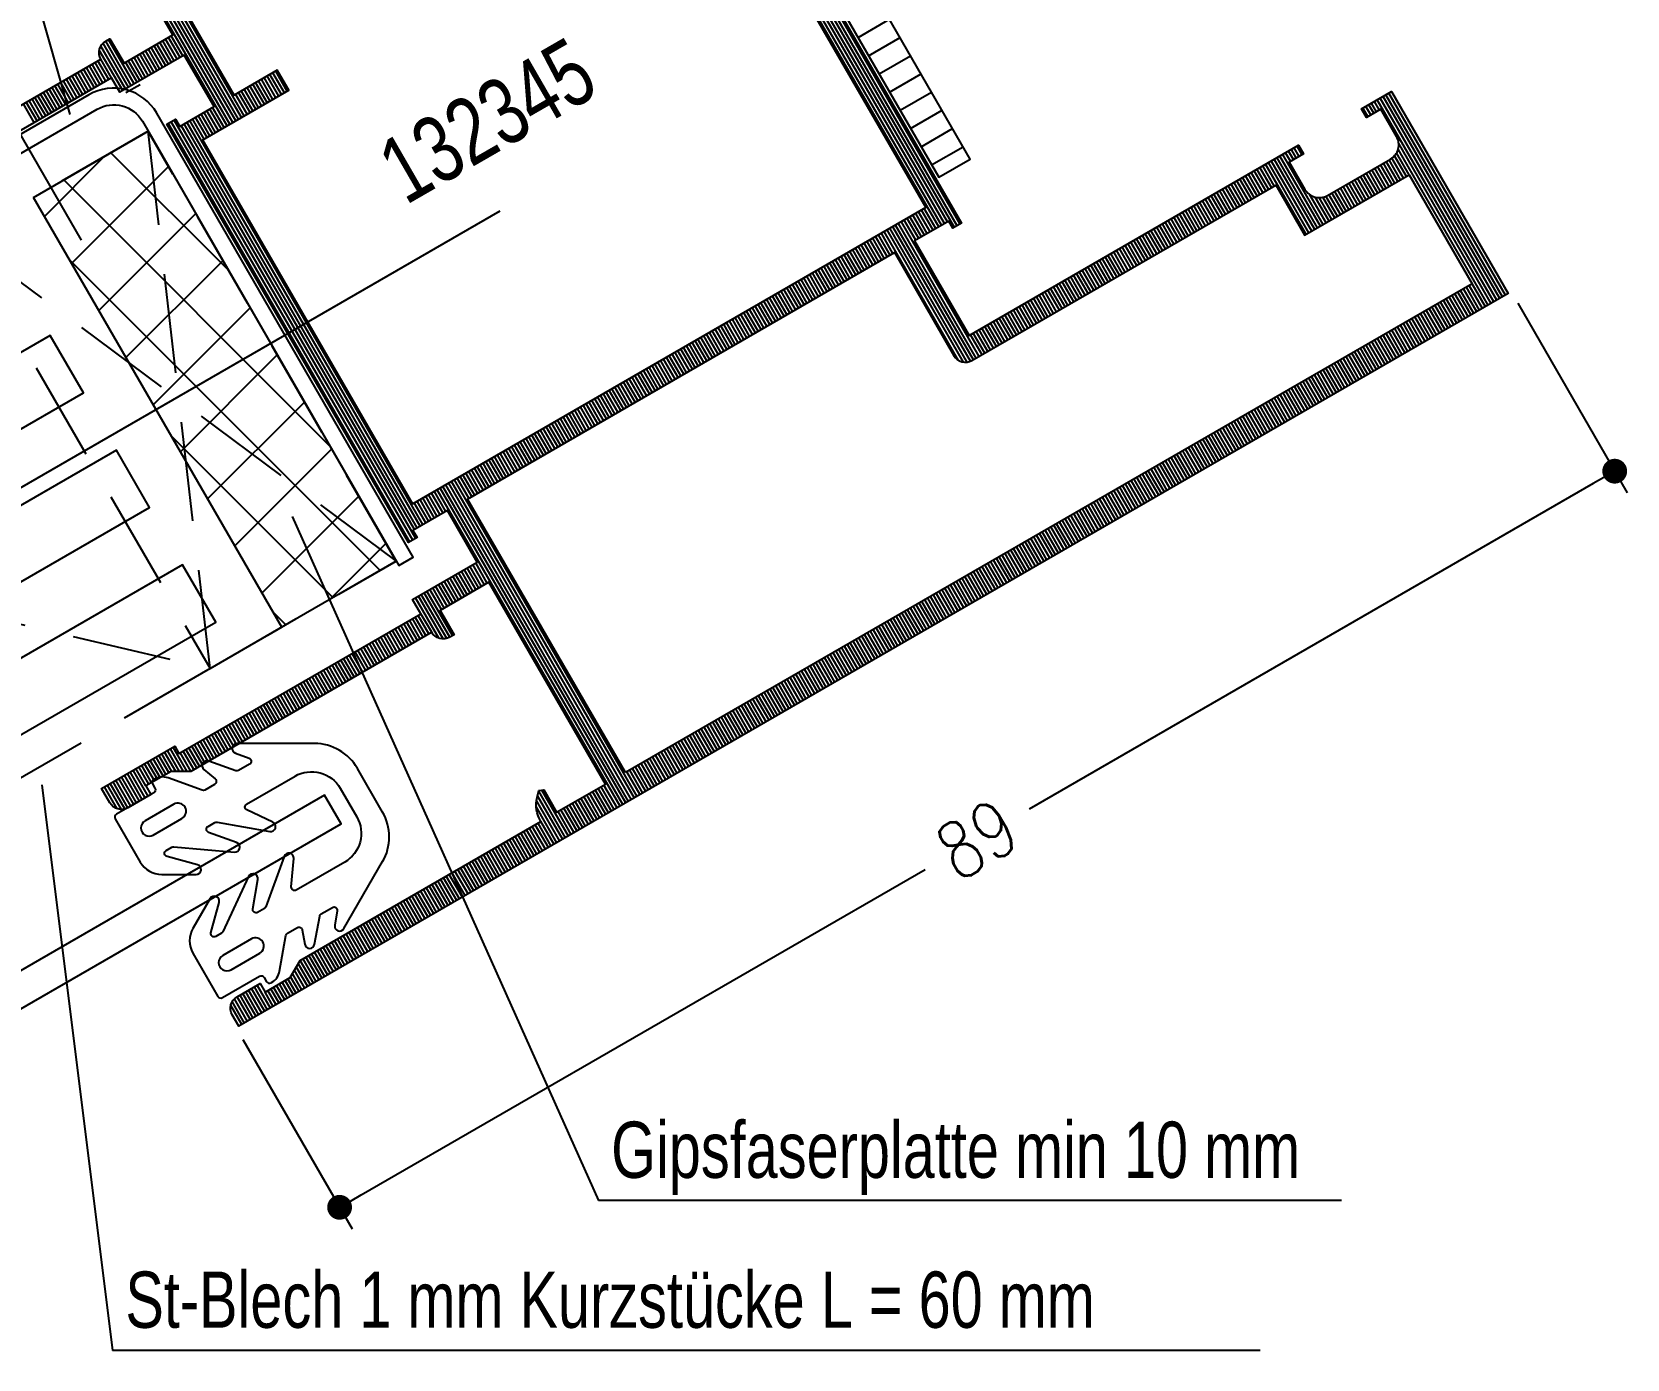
# Model space of a CAD drawing. Extents: x 11 to 197, y 22 to 262.
# Drawn here: x 135.25 to 183.47, y 198.95 to 239.07 of the extents above; entities that cross this region are included whole.
import ezdxf

# ---------------------------------------------------------------- set-up
doc = ezdxf.new("R2010")
doc.units = 0
doc.header["$LTSCALE"] = 6
for name, pattern in [('AUSGEZOGEN', [0]), ('CENTER', [50.8, 31.75, -6.35, 6.35, -6.35]), ('VERDECKT', [0.75, 0.5, -0.25])]:
    doc.linetypes.add(name, pattern=pattern)
doc.layers.get('0').update_dxf_attribs({"color": 4, "linetype": 'CONTINUOUS'})
doc.layers.get('Defpoints').update_dxf_attribs({"linetype": 'CONTINUOUS'})
for name, color, linetype in [('CENT_12', 40, 'CENTER'), ('CONST18', 3, 'AUSGEZOGEN'), ('CONST35', 7, 'CONTINUOUS'), ('DICHT_PAR', 3, 'CONTINUOUS'), ('HIDE_18', 3, 'VERDECKT'), ('KH_PAR', 7, 'CONTINUOUS'), ('KH_SCH', 7, 'CONTINUOUS'), ('TEXT', 7, 'CONTINUOUS')]:
    doc.layers.add(name, color=color, linetype=linetype)
doc.styles.add('SIM80S00', font='simplex.shx', dxfattribs={"width": 0.8})
doc.styles.add('SWISSCL', font='swisscl.ttf')
doc.dimstyles.new('BEM_DOC_2', dxfattribs={"dimscale": 0.5, "dimtxt": 3.4, "dimasz": 1.5, "dimexe": 1.5, "dimexo": 0.6, "dimgap": 1.5, "dimtad": 0, "dimlfac": 2, "dimdsep": 46, "dimtxsty": 'SIM80S00', "dimblk": 'PUNKT', "dimcen": 0, "dimclrd": 3, "dimclre": 3, "dimclrt": 3, "dimadec": 0, "dimazin": 0, "dimtfac": 0.7, "dimtofl": 0, "dimtmove": 2, "dimatfit": 3, "dimldrblk": 'PUNKT', "dimfxl": 1, "dimtolj": 1, "dimarcsym": 0})

# ---------------------------------------------------------------- blocks, each defined once
blk = doc.blocks.new('wi4010060')
for points in [[(9.4, 12.7, -0.414214), (11.4, 10.7), (11.4, 7.32, -0.606815), (11.085, 7.156), (9.672, 8.146, 0.876976), (9.27, 7.707), (11.353, 5.225, -0.176327), (11.4, 5.096), (11.4, 4.626, -0.63707), (11.071, 4.473), (9.693, 5.63, 0.876976), (9.254, 5.228), (11.364, 2.215, -0.153915), (11.4, 2.1), (11.4, 1.707, -0.668179), (11.059, 1.566), (9.712, 2.912, 0.876976), (9.24, 2.55), (10.279, 0.75, 0.267949), (11.578, 0), (14.6, 0, 0.414214), (14.8, 0.2), (14.8, 2.8, -0.414214), (15, 3), (15.3, 3, 0.414214), (15.5, 3.2), (15.5, 3.234, 0.221695), (15.143, 4), (13.471, 5.402, -0.221695), (13.4, 5.555), (13.4, 6.243, -0.520567), (13.668, 6.431), (14.497, 6.129, 0.8391), (14.793, 6.641), (13.471, 7.76, -0.220543), (13.4, 7.913), (13.4, 8.686, -0.63707), (13.729, 8.84), (14.407, 8.27, 0.8391), (14.86, 8.65), (12.522, 12.7, 0.267949), (9.923, 14.2), (6.877, 14.2, 0.267949), (4.278, 12.7), (1.94, 8.65, 0.8391), (2.393, 8.27), (3.071, 8.84, -0.63707), (3.4, 8.686), (3.4, 7.913, -0.220543), (3.329, 7.76), (2.007, 6.641, 0.8391), (2.303, 6.129), (3.132, 6.431, -0.520567), (3.4, 6.243), (3.4, 5.555, -0.221695), (3.329, 5.402), (1.657, 4, 0.221695), (1.3, 3.234), (1.3, 3.2, 0.414214), (1.5, 3), (1.8, 3, -0.414214), (2, 2.8), (2, 0.2, 0.414214), (2.2, 0), (5.222, 0, 0.267949), (6.521, 0.75), (7.56, 2.55, 0.876976), (7.088, 2.912), (5.741, 1.566, -0.668179), (5.4, 1.707), (5.4, 2.1, -0.153915), (5.436, 2.215), (7.546, 5.228, 0.876976), (7.107, 5.63), (5.729, 4.473, -0.63707), (5.4, 4.626), (5.4, 5.096, -0.176327), (5.447, 5.225), (7.53, 7.707, 0.876976), (7.128, 8.146), (5.715, 7.156, -0.606815), (5.4, 7.32), (5.4, 10.7, -0.414214), (7.4, 12.7), (9.4, 12.7)], [(4.2, 3.5, 1), (3.2, 3.5), (3.2, 1.5, 1), (4.2, 1.5), (4.2, 3.5)], [(12.6, 1.5, 1), (13.6, 1.5), (13.6, 3.5, 1), (12.6, 3.5), (12.6, 1.5)]]:
    blk.add_lwpolyline(points, format="xyb", close=True)
blk = doc.blocks.new('PUNKT')
at = {"color": 0, "linetype": 'CONTINUOUS'}
blk.add_line((-0.5, 0), (-1, 0), dxfattribs=at)
at = {"color": 0, "linetype": 'CONTINUOUS', "const_width": 0.5}
blk.add_lwpolyline([(-0.25, 0, 1), (0.25, 0, 1)], format="xyb", close=True, dxfattribs=at)
blk = doc.blocks.new('*D47')
at = {"layer": 'CONST35', "color": 3, "lineweight": -2, "transparency": 16777216}
blk.add_line((126.713, 204.805), (125.02, 203.828), dxfattribs=at)
for start, end in [(7.5257, 24.4405), (275.5595, 292.4743)]:
    blk.add_arc((118.973, 200.336), 7.732, start, end, dxfattribs=at)
at = {"layer": 'Defpoints', "color": 0, "transparency": 16777216}
for p in [(118.973, 253.566), (144.601, 215.133), (126.973, 204.955), (123.943, 194.413), (118.973, 190.566)]:
    blk.add_point(p, dxfattribs=at)
at = {"layer": 'CONST35', "color": 3, "lineweight": -2, "transparency": 16777216, "xscale": 0.75, "yscale": 0.75, "zscale": 0.75}
for p, rotation in [((125.669, 204.203), 117.2202488189753), ((118.973, 192.604), 182.7797511810244)]:
    blk.add_blockref('PUNKT', p, dxfattribs=dict(at, rotation=rotation))
at = {"layer": 'CONST35', "color": 3, "transparency": 16777216, "insert": (125.669, 196.47), "char_height": 1.7, "attachment_point": 5, "rotation": 60, "style": 'SIM80S00'}
blk.add_mtext('\\A1;90°-150°', dxfattribs=at)
blk = doc.blocks.new('*D51')
at = {"layer": 'CONST35', "color": 3, "lineweight": -2, "transparency": 16777216}
for p, q in [((180.161, 230.865), (183.466, 225.141)), ((182.441, 225.416), (165.397, 215.575)), ((145.202, 203.916), (162.247, 213.756)), ((141.623, 208.615), (144.928, 202.891))]:
    blk.add_line(p, q, dxfattribs=at)
at = {"layer": 'Defpoints', "color": 0, "transparency": 16777216}
for p in [(180.011, 231.125), (183.091, 225.791), (141.473, 208.875)]:
    blk.add_point(p, dxfattribs=at)
at = {"layer": 'CONST35', "color": 3, "lineweight": -2, "transparency": 16777216, "xscale": 0.75, "yscale": 0.75, "zscale": 0.75}
for p, rotation in [((183.091, 225.791), 30.00004424466946), ((144.553, 203.541), 210.0000442446695)]:
    blk.add_blockref('PUNKT', p, dxfattribs=dict(at, rotation=rotation))
at = {"layer": 'CONST35', "color": 3, "transparency": 16777216, "insert": (163.822, 214.666), "char_height": 1.7, "attachment_point": 5, "rotation": 30, "style": 'SIM80S00'}
blk.add_mtext('\\A1;89', dxfattribs=at)
blk = doc.blocks.new('*X36')
at = {"color": 0}
for p, q in [((0.2, 88.6), (14.3, 88.6)), ((0.2, 88.4), (14.3, 88.4)), ((0.2, 88.2), (14.3, 88.2)), ((0.2, 88), (14.3, 88)), ((0.2, 87.8), (14.3, 87.8)), ((0.2, 87.6), (11.364, 87.6)), ((0.2, 87.4), (11.086, 87.4)), ((0.2, 87.2), (1.8, 87.2)), ((0.2, 87), (1.8, 87)), ((0.2, 86.8), (1.8, 86.8)), ((9.4, 87.2), (10.934, 87.2)), ((9.4, 87), (10.846, 87)), ((9.4, 86.8), (10.805, 86.8)), ((13.7, 87.6), (14.3, 87.6)), ((13.7, 87.4), (14.3, 87.4)), ((13.7, 87.2), (14.3, 87.2)), ((13.7, 87), (14.3, 87)), ((13.7, 86.8), (14.3, 86.8)), ((0.2, 86.6), (1.8, 86.6)), ((0.2, 86.4), (1.8, 86.4)), ((0.2, 86.2), (1.8, 86.2)), ((0.2, 86), (1.8, 86)), ((9.4, 86.6), (10.8, 86.6)), ((9.4, 86.4), (10.8, 86.4)), ((9.4, 86.2), (10.8, 86.2)), ((9.4, 86), (10.8, 86)), ((0.2, 85.8), (1.8, 85.8)), ((0.2, 85.6), (1.8, 85.6)), ((0.2, 85.4), (1.8, 85.4)), ((0.2, 85.2), (1.8, 85.2)), ((0.2, 85), (1.8, 85)), ((9.4, 85.8), (10.8, 85.8)), ((9.4, 85.6), (10.8, 85.6)), ((9.4, 85.4), (10.8, 85.4)), ((9.4, 85.2), (10.8, 85.2)), ((9.4, 85), (10.8, 85)), ((0.2, 84.8), (1.8, 84.8)), ((0.2, 84.6), (1.8, 84.6)), ((0.2, 84.4), (1.8, 84.4)), ((0.2, 84.2), (1.8, 84.2)), ((0.2, 84), (1.8, 84)), ((9.4, 84.8), (10.8, 84.8)), ((9.4, 84.6), (10.8, 84.6)), ((9.4, 84.4), (10.8, 84.4)), ((9.4, 84.2), (10.8, 84.2)), ((9.4, 84), (10.8, 84)), ((0.2, 83.8), (1.8, 83.8)), ((0.2, 83.6), (1.8, 83.6)), ((0.2, 83.4), (1.8, 83.4)), ((0.2, 83.2), (1.8, 83.2)), ((0.2, 83), (1.8, 83)), ((9.4, 83.8), (10.8, 83.8)), ((9.4, 83.6), (10.8, 83.6)), ((9.4, 83.4), (10.8, 83.4)), ((9.4, 83.2), (10.8, 83.2)), ((9.4, 83), (10.8, 83)), ((0.2, 82.8), (1.8, 82.8)), ((0.2, 82.6), (1.8, 82.6)), ((0.2, 82.4), (1.8, 82.4)), ((0.2, 82.2), (1.8, 82.2)), ((0.2, 82), (1.8, 82)), ((9.4, 82.8), (10.8, 82.8)), ((9.4, 82.6), (10.8, 82.6)), ((9.4, 82.4), (10.8, 82.4)), ((9.4, 82.2), (10.805, 82.2)), ((9.4, 82), (10.846, 82)), ((13.7, 82.2), (14.3, 82.2)), ((13.7, 82), (14.3, 82)), ((0.2, 81.8), (1.8, 81.8)), ((0.2, 81.6), (1.8, 81.6)), ((0.2, 81.4), (1.8, 81.4)), ((0.2, 81.2), (1.8, 81.2)), ((0.2, 81), (1.8, 81)), ((9.4, 81.8), (10.934, 81.8)), ((9.4, 81.6), (11.086, 81.6)), ((9.4, 81.4), (11.364, 81.4)), ((9.4, 81.2), (14.3, 81.2)), ((9.4, 81), (14.3, 81)), ((13.7, 81.8), (14.3, 81.8)), ((13.7, 81.6), (14.3, 81.6)), ((13.7, 81.4), (14.3, 81.4)), ((0.2, 80.8), (1.8, 80.8)), ((0.2, 80.6), (1.8, 80.6)), ((0.2, 80.4), (1.8, 80.4)), ((0.2, 80.2), (1.8, 80.2)), ((9.4, 80.8), (14.3, 80.8)), ((9.4, 80.6), (14.3, 80.6)), ((9.4, 80.4), (14.3, 80.4)), ((9.4, 80.2), (14.3, 80.2)), ((0.2, 80), (1.8, 80)), ((0.2, 79.8), (1.8, 79.8)), ((0.2, 79.6), (1.8, 79.6)), ((0.2, 79.4), (1.8, 79.4)), ((0.2, 79.2), (1.8, 79.2)), ((9.4, 80), (14.3, 80)), ((12.9, 79.8), (14.3, 79.8)), ((12.9, 79.6), (14.3, 79.6)), ((12.9, 79.4), (14.3, 79.4)), ((12.9, 79.2), (14.3, 79.2)), ((0.2, 79), (1.8, 79)), ((0.2, 78.8), (1.8, 78.8)), ((0.2, 78.6), (1.8, 78.6)), ((0.2, 78.4), (1.8, 78.4)), ((0.2, 78.2), (1.8, 78.2)), ((12.9, 79), (14.3, 79)), ((12.9, 78.8), (14.3, 78.8)), ((12.9, 78.6), (14.3, 78.6)), ((12.9, 78.4), (14.3, 78.4)), ((12.9, 78.2), (14.3, 78.2)), ((0.2, 78), (1.8, 78)), ((0.2, 77.8), (1.8, 77.8)), ((0.2, 77.6), (1.8, 77.6)), ((0.2, 77.4), (1.8, 77.4)), ((0.2, 77.2), (1.8, 77.2)), ((12.9, 78), (14.3, 78)), ((12.9, 77.8), (14.3, 77.8)), ((12.9, 77.6), (14.3, 77.6)), ((12.9, 77.4), (14.3, 77.4)), ((12.9, 77.2), (14.3, 77.2)), ((0.2, 77), (1.8, 77)), ((0.2, 76.8), (1.8, 76.8)), ((0.2, 76.6), (1.8, 76.6)), ((0.2, 76.4), (1.8, 76.4)), ((0.2, 76.2), (1.8, 76.2)), ((12.9, 77), (14.3, 77)), ((12.9, 76.8), (14.3, 76.8)), ((12.9, 76.6), (14.3, 76.6)), ((12.9, 76.4), (14.3, 76.4)), ((12.9, 76.2), (14.3, 76.2)), ((0.2, 76), (1.8, 76)), ((0.2, 75.8), (1.8, 75.8)), ((0.2, 75.6), (1.8, 75.6)), ((0.2, 75.4), (1.8, 75.4)), ((12.9, 76), (14.3, 76)), ((12.9, 75.8), (14.3, 75.8)), ((12.9, 75.6), (14.3, 75.6)), ((12.9, 75.4), (14.3, 75.4)), ((0.2, 75.2), (1.8, 75.2)), ((0.2, 75), (1.8, 75)), ((0.2, 74.8), (1.8, 74.8)), ((0.2, 74.6), (1.8, 74.6)), ((0.2, 74.4), (1.8, 74.4)), ((12.9, 75.2), (14.3, 75.2)), ((12.9, 75), (14.3, 75)), ((12.9, 74.8), (14.3, 74.8)), ((12.9, 74.6), (14.3, 74.6)), ((12.9, 74.4), (14.3, 74.4)), ((0.2, 74.2), (1.8, 74.2)), ((0.2, 74), (1.8, 74)), ((0.2, 73.8), (1.8, 73.8)), ((0.2, 73.6), (1.8, 73.6)), ((0.2, 73.4), (1.8, 73.4)), ((12.9, 74.2), (14.3, 74.2)), ((12.9, 74), (14.3, 74)), ((12.9, 73.8), (14.3, 73.8)), ((12.9, 73.6), (14.3, 73.6)), ((12.9, 73.4), (14.3, 73.4)), ((0.2, 73.2), (1.8, 73.2)), ((0.2, 73), (1.8, 73)), ((0.2, 72.8), (1.8, 72.8)), ((0.2, 72.6), (1.8, 72.6)), ((0.2, 72.4), (1.8, 72.4)), ((12.9, 73.2), (14.3, 73.2)), ((12.9, 73), (14.3, 73)), ((12.9, 72.8), (14.3, 72.8)), ((12.9, 72.6), (14.3, 72.6)), ((12.9, 72.4), (14.3, 72.4)), ((0.2, 72.2), (1.8, 72.2)), ((0.2, 72), (1.8, 72)), ((0.2, 71.8), (1.8, 71.8)), ((0.2, 71.6), (1.8, 71.6)), ((0.2, 71.4), (1.8, 71.4)), ((12.9, 72.2), (14.3, 72.2)), ((12.9, 72), (14.3, 72)), ((12.9, 71.8), (14.3, 71.8)), ((12.9, 71.6), (14.3, 71.6)), ((12.9, 71.4), (14.3, 71.4)), ((0.2, 71.2), (1.8, 71.2)), ((0.2, 71), (1.8, 71)), ((0.2, 70.8), (1.8, 70.8)), ((0.2, 70.6), (1.8, 70.6)), ((0.2, 70.4), (1.8, 70.4)), ((12.9, 71.2), (14.3, 71.2)), ((12.9, 71), (14.3, 71)), ((12.9, 70.8), (14.3, 70.8)), ((12.9, 70.6), (14.3, 70.6)), ((12.9, 70.4), (14.3, 70.4)), ((0.2, 70.2), (1.8, 70.2)), ((0.2, 70), (1.8, 70)), ((0.2, 69.8), (1.8, 69.8)), ((0.2, 69.6), (1.8, 69.6)), ((12.9, 70.2), (14.3, 70.2)), ((12.9, 70), (14.3, 70)), ((12.9, 69.8), (14.3, 69.8)), ((12.9, 69.6), (14.3, 69.6)), ((0.2, 69.4), (1.8, 69.4)), ((0.2, 69.2), (1.8, 69.2)), ((0.2, 69), (1.8, 69)), ((0.2, 68.8), (1.8, 68.8)), ((0.2, 68.6), (1.8, 68.6)), ((12.9, 69.4), (14.3, 69.4)), ((12.9, 69.2), (14.3, 69.2)), ((12.9, 69), (14.3, 69)), ((12.9, 68.8), (14.3, 68.8)), ((12.9, 68.6), (14.3, 68.6)), ((0.2, 68.4), (1.8, 68.4)), ((0.2, 68.2), (1.8, 68.2)), ((0.2, 68), (1.8, 68)), ((0.2, 67.8), (1.8, 67.8)), ((0.2, 67.6), (1.8, 67.6)), ((12.9, 68.4), (14.3, 68.4)), ((12.9, 68.2), (14.3, 68.2)), ((12.9, 68), (14.3, 68)), ((12.9, 67.8), (14.3, 67.8)), ((12.9, 67.6), (14.3, 67.6)), ((0.2, 67.4), (1.8, 67.4)), ((0.2, 67.2), (1.8, 67.2)), ((0.2, 67), (1.8, 67)), ((0.2, 66.8), (1.8, 66.8)), ((0.2, 66.6), (1.8, 66.6)), ((12.9, 67.4), (14.3, 67.4)), ((12.9, 67.2), (14.3, 67.2)), ((12.9, 67), (14.3, 67)), ((12.9, 66.8), (14.3, 66.8)), ((12.9, 66.6), (14.3, 66.6)), ((0.2, 66.4), (1.8, 66.4)), ((0.2, 66.2), (1.8, 66.2)), ((0.2, 66), (1.8, 66)), ((0.2, 65.8), (1.8, 65.8)), ((0.2, 65.6), (1.8, 65.6)), ((12.9, 66.4), (14.3, 66.4)), ((12.9, 66.2), (14.3, 66.2)), ((12.9, 66), (14.3, 66)), ((12.9, 65.8), (14.3, 65.8)), ((12.9, 65.6), (14.3, 65.6)), ((0.2, 65.4), (1.8, 65.4)), ((0.2, 65.2), (1.8, 65.2)), ((0.2, 65), (1.8, 65)), ((0.2, 64.8), (1.8, 64.8)), ((12.9, 65.4), (14.3, 65.4)), ((12.9, 65.2), (14.3, 65.2)), ((12.9, 65), (14.3, 65)), ((12.9, 64.8), (14.3, 64.8)), ((0.2, 64.6), (1.8, 64.6)), ((0.2, 64.4), (1.8, 64.4)), ((0.2, 64.2), (1.8, 64.2)), ((0.2, 64), (1.8, 64)), ((0.2, 63.8), (1.8, 63.8)), ((12.9, 64.6), (14.3, 64.6)), ((12.9, 64.4), (14.3, 64.4)), ((12.9, 64.2), (14.3, 64.2)), ((12.9, 64), (14.3, 64)), ((12.9, 63.8), (14.3, 63.8)), ((0.2, 63.6), (1.8, 63.6)), ((0.2, 63.4), (1.8, 63.4)), ((0.2, 63.2), (1.8, 63.2)), ((0.2, 63), (1.8, 63)), ((0.2, 62.8), (1.8, 62.8)), ((12.9, 63.6), (14.3, 63.6)), ((12.9, 63.4), (14.3, 63.4)), ((12.9, 63.2), (14.3, 63.2)), ((12.9, 63), (14.3, 63)), ((12.9, 62.8), (14.3, 62.8)), ((0.2, 62.6), (1.8, 62.6)), ((0.2, 62.4), (1.8, 62.4)), ((0.2, 62.2), (1.8, 62.2)), ((0.2, 62), (1.8, 62)), ((0.2, 61.8), (1.8, 61.8)), ((12.9, 62.6), (14.3, 62.6)), ((12.9, 62.4), (14.3, 62.4)), ((12.9, 62.2), (14.3, 62.2)), ((12.9, 62), (14.3, 62)), ((12.9, 61.8), (14.3, 61.8)), ((20.4, 62.2), (49.6, 62.2)), ((20.4, 62), (49.6, 62)), ((20.4, 61.8), (49.6, 61.8)), ((0.2, 61.6), (1.8, 61.6)), ((0.2, 61.4), (1.8, 61.4)), ((0.2, 61.2), (1.8, 61.2)), ((0.2, 61), (1.8, 61)), ((0.2, 60.8), (1.8, 60.8)), ((12.9, 61.6), (14.3, 61.6)), ((12.9, 61.4), (14.3, 61.4)), ((12.9, 61.2), (14.3, 61.2)), ((12.9, 61), (14.3, 61)), ((12.9, 60.8), (14.3, 60.8)), ((20.9, 61.6), (49.1, 61.6)), ((20.9, 61.4), (49.1, 61.4)), ((20.9, 61.2), (49.1, 61.2)), ((20.9, 61), (49.1, 61)), ((20.9, 60.8), (22.3, 60.8)), ((0.2, 60.6), (1.8, 60.6)), ((0.2, 60.4), (1.8, 60.4)), ((0.2, 60.2), (1.8, 60.2)), ((0.2, 60), (1.8, 60)), ((0.2, 59.8), (1.8, 59.8)), ((12.9, 60.6), (14.3, 60.6)), ((12.9, 60.4), (14.3, 60.4)), ((12.9, 60.2), (14.3, 60.2)), ((12.9, 60), (14.3, 60)), ((12.9, 59.8), (14.3, 59.8)), ((20.9, 60.6), (22.3, 60.6)), ((20.9, 60.4), (22.3, 60.4)), ((20.9, 60.2), (22.3, 60.2)), ((20.9, 60), (22.3, 60)), ((20.9, 59.8), (22.3, 59.8)), ((0.2, 59.6), (1.8, 59.6)), ((0.2, 59.4), (1.8, 59.4)), ((0.2, 59.2), (1.8, 59.2)), ((0.2, 59), (1.8, 59)), ((12.9, 59.6), (14.3, 59.6)), ((12.9, 59.4), (14.3, 59.4)), ((12.9, 59.2), (22.3, 59.2)), ((12.9, 59), (22.3, 59)), ((20.9, 59.6), (22.3, 59.6)), ((20.9, 59.4), (22.3, 59.4)), ((0.2, 58.8), (1.8, 58.8)), ((0.2, 58.6), (1.8, 58.6)), ((0.2, 58.4), (1.8, 58.4)), ((0.2, 58.2), (1.8, 58.2)), ((0.2, 58), (1.8, 58)), ((12.9, 58.8), (22.3, 58.8)), ((12.906, 58.6), (22.3, 58.6)), ((12.958, 58.4), (22.3, 58.4)), ((13.076, 58.2), (22.3, 58.2)), ((13.313, 58), (22.3, 58)), ((0.2, 57.8), (1.8, 57.8)), ((0.2, 57.6), (1.8, 57.6)), ((0.2, 57.4), (1.8, 57.4)), ((0.2, 57.2), (1.8, 57.2)), ((0.2, 57), (1.8, 57)), ((20.9, 57.8), (22.3, 57.8)), ((20.9, 57.6), (22.3, 57.6)), ((20.9, 57.4), (22.3, 57.4)), ((20.9, 57.2), (22.3, 57.2)), ((20.9, 57), (22.3, 57)), ((0.2, 56.8), (1.8, 56.8)), ((0.2, 56.6), (1.8, 56.6)), ((0.2, 56.4), (1.8, 56.4)), ((0.2, 56.2), (1.8, 56.2)), ((0.2, 56), (1.8, 56)), ((20.9, 56.8), (22.3, 56.8)), ((20.9, 56.6), (22.3, 56.6)), ((20.9, 56.4), (22.3, 56.4)), ((20.9, 56.2), (22.3, 56.2)), ((20.9, 56), (22.3, 56)), ((0.2, 55.8), (1.8, 55.8)), ((0.2, 55.6), (1.8, 55.6)), ((0.2, 55.4), (1.8, 55.4)), ((0.2, 55.2), (1.8, 55.2)), ((0.2, 55), (1.8, 55)), ((20.9, 55.8), (22.3, 55.8)), ((20.9, 55.6), (22.3, 55.6)), ((20.9, 55.4), (22.3, 55.4)), ((20.9, 55.2), (22.3, 55.2)), ((20.9, 55), (22.3, 55)), ((0.2, 54.8), (1.8, 54.8)), ((0.2, 54.6), (1.8, 54.6)), ((0.2, 54.4), (1.8, 54.4)), ((0.2, 54.2), (1.8, 54.2)), ((0.2, 54), (1.8, 54)), ((20.9, 54.8), (22.3, 54.8)), ((20.9, 54.6), (22.3, 54.6)), ((20.9, 54.4), (22.3, 54.4)), ((20.9, 54.2), (22.3, 54.2)), ((20.9, 54), (22.3, 54)), ((0.2, 53.8), (1.8, 53.8)), ((0.2, 53.6), (1.8, 53.6)), ((0.2, 53.4), (1.8, 53.4)), ((0.2, 53.2), (1.8, 53.2)), ((20.9, 53.8), (22.3, 53.8)), ((20.9, 53.6), (22.3, 53.6)), ((20.9, 53.4), (22.3, 53.4)), ((20.9, 53.2), (22.3, 53.2)), ((0.2, 53), (1.8, 53)), ((0.2, 52.8), (1.8, 52.8)), ((0.2, 52.6), (1.8, 52.6)), ((0.2, 52.4), (1.8, 52.4)), ((0.2, 52.2), (1.8, 52.2)), ((20.9, 53), (22.3, 53)), ((20.9, 52.8), (22.3, 52.8)), ((20.9, 52.6), (22.3, 52.6)), ((20.9, 52.4), (22.3, 52.4)), ((20.9, 52.2), (22.3, 52.2)), ((0.2, 52), (1.8, 52)), ((0.2, 51.8), (1.8, 51.8)), ((0.2, 51.6), (1.8, 51.6)), ((0.2, 51.4), (1.8, 51.4)), ((0.2, 51.2), (1.8, 51.2)), ((20.9, 52), (22.3, 52)), ((20.9, 51.8), (22.3, 51.8)), ((20.9, 51.6), (22.3, 51.6)), ((20.9, 51.4), (22.3, 51.4)), ((20.9, 51.2), (22.3, 51.2)), ((0.2, 51), (1.8, 51)), ((0.2, 50.8), (1.8, 50.8)), ((0.2, 50.6), (1.8, 50.6)), ((0.2, 50.4), (1.8, 50.4)), ((0.2, 50.2), (1.8, 50.2)), ((20.9, 51), (22.3, 51)), ((20.9, 50.8), (22.3, 50.8)), ((20.9, 50.6), (22.3, 50.6)), ((20.9, 50.4), (22.3, 50.4)), ((20.9, 50.2), (22.3, 50.2)), ((0.2, 50), (1.8, 50)), ((0.2, 49.8), (1.8, 49.8)), ((0.2, 49.6), (1.8, 49.6)), ((0.2, 49.4), (1.8, 49.4)), ((0.2, 49.2), (1.8, 49.2)), ((20.9, 50), (22.3, 50)), ((20.9, 49.8), (22.3, 49.8)), ((20.9, 49.6), (22.3, 49.6)), ((20.9, 49.4), (22.3, 49.4)), ((20.9, 49.2), (22.3, 49.2)), ((0.2, 49), (1.8, 49)), ((0.2, 48.8), (1.8, 48.8)), ((0.2, 48.6), (1.8, 48.6)), ((0.2, 48.4), (1.8, 48.4)), ((20.9, 49), (22.3, 49)), ((20.9, 48.8), (22.3, 48.8)), ((20.9, 48.6), (22.3, 48.6)), ((20.9, 48.4), (22.3, 48.4)), ((0.2, 48.2), (1.8, 48.2)), ((0.2, 48), (1.8, 48)), ((0.2, 47.8), (1.8, 47.8)), ((0.2, 47.6), (1.8, 47.6)), ((0.2, 47.4), (1.8, 47.4)), ((20.9, 48.2), (22.3, 48.2)), ((20.9, 48), (22.3, 48)), ((20.9, 47.8), (22.3, 47.8)), ((20.9, 47.6), (22.3, 47.6)), ((20.9, 47.4), (22.3, 47.4)), ((0.2, 47.2), (1.8, 47.2)), ((0.2, 47), (1.8, 47)), ((0.2, 46.8), (1.8, 46.8)), ((0.2, 46.6), (1.8, 46.6)), ((0.2, 46.4), (1.8, 46.4)), ((20.9, 47.2), (22.3, 47.2)), ((20.9, 47), (22.3, 47)), ((20.9, 46.8), (22.3, 46.8)), ((20.9, 46.6), (22.3, 46.6)), ((20.9, 46.4), (22.3, 46.4)), ((0.2, 46.2), (1.8, 46.2)), ((0.2, 46), (1.8, 46)), ((0.2, 45.8), (1.8, 45.8)), ((0.2, 45.6), (1.8, 45.6)), ((0.2, 45.4), (1.8, 45.4)), ((20.9, 46.2), (22.3, 46.2)), ((20.9, 46), (22.3, 46)), ((20.9, 45.8), (22.3, 45.8)), ((20.9, 45.6), (22.3, 45.6)), ((20.9, 45.4), (22.3, 45.4)), ((0.2, 45.2), (1.8, 45.2)), ((0.2, 45), (1.8, 45)), ((0.2, 44.8), (1.8, 44.8)), ((0.2, 44.6), (1.8, 44.6)), ((0.2, 44.4), (1.8, 44.4)), ((20.9, 45.2), (22.3, 45.2)), ((20.9, 45), (22.3, 45)), ((20.9, 44.8), (22.3, 44.8)), ((20.9, 44.6), (22.3, 44.6)), ((20.9, 44.4), (22.3, 44.4)), ((0.2, 44.2), (1.8, 44.2)), ((0.2, 44), (1.8, 44)), ((0.2, 43.8), (1.8, 43.8)), ((0.2, 43.6), (1.8, 43.6)), ((0.2, 43.4), (1.8, 43.4)), ((20.9, 44.2), (22.3, 44.2)), ((20.9, 44), (22.3, 44)), ((20.9, 43.8), (22.3, 43.8)), ((20.9, 43.6), (22.3, 43.6)), ((20.9, 43.4), (22.3, 43.4)), ((0.2, 43.2), (1.8, 43.2)), ((0.2, 43), (1.8, 43)), ((0.2, 42.8), (1.8, 42.8)), ((0.2, 42.6), (1.8, 42.6)), ((20.9, 43.2), (22.3, 43.2)), ((20.9, 43), (22.3, 43)), ((20.9, 42.8), (22.3, 42.8)), ((20.9, 42.6), (22.3, 42.6)), ((0.2, 42.4), (1.8, 42.4)), ((0.2, 42.2), (1.8, 42.2)), ((0.2, 42), (1.8, 42)), ((0.2, 41.8), (1.8, 41.8)), ((0.2, 41.6), (1.8, 41.6)), ((20.9, 42.4), (22.3, 42.4)), ((20.9, 42.2), (22.3, 42.2)), ((20.9, 42), (22.3, 42)), ((20.9, 41.8), (22.3, 41.8)), ((20.9, 41.6), (22.3, 41.6)), ((0.2, 41.4), (1.8, 41.4)), ((0.2, 41.2), (1.8, 41.2)), ((0.2, 41), (1.8, 41)), ((0.2, 40.8), (1.8, 40.8)), ((0.2, 40.6), (1.8, 40.6)), ((20.9, 41.4), (22.3, 41.4)), ((20.9, 41.2), (22.3, 41.2)), ((20.9, 41), (22.3, 41)), ((20.9, 40.8), (22.3, 40.8)), ((20.9, 40.6), (22.3, 40.6)), ((0.2, 40.4), (1.8, 40.4)), ((0.2, 40.2), (1.8, 40.2)), ((0.2, 40), (1.8, 40)), ((0.2, 39.8), (1.8, 39.8)), ((0.2, 39.6), (1.8, 39.6)), ((20.9, 40.4), (22.3, 40.4)), ((20.9, 40.2), (22.3, 40.2)), ((20.9, 40), (22.3, 40)), ((20.9, 39.8), (22.3, 39.8)), ((20.9, 39.6), (22.3, 39.6)), ((0.2, 39.4), (1.8, 39.4)), ((0.2, 39.2), (1.8, 39.2)), ((0.2, 39), (1.8, 39)), ((0.2, 38.8), (1.8, 38.8)), ((0.2, 38.6), (1.8, 38.6)), ((20.9, 39.4), (22.3, 39.4)), ((20.9, 39.2), (22.3, 39.2)), ((20.9, 39), (22.3, 39)), ((20.9, 38.8), (22.3, 38.8)), ((20.9, 38.6), (22.3, 38.6)), ((0.2, 38.4), (1.8, 38.4)), ((0.2, 38.2), (1.8, 38.2)), ((0.2, 38), (1.8, 38)), ((0.2, 37.8), (1.8, 37.8)), ((20.9, 38.4), (22.3, 38.4)), ((20.9, 38.2), (22.3, 38.2)), ((20.9, 38), (22.3, 38)), ((20.9, 37.8), (22.3, 37.8)), ((0.2, 37.6), (1.8, 37.6)), ((0.2, 37.4), (1.8, 37.4)), ((0.2, 37.2), (1.8, 37.2)), ((0.2, 37), (1.8, 37)), ((0.2, 36.8), (1.8, 36.8)), ((20.9, 37.6), (22.3, 37.6)), ((20.9, 37.4), (22.3, 37.4)), ((20.9, 37.2), (22.3, 37.2)), ((20.9, 37), (22.3, 37)), ((20.9, 36.8), (22.3, 36.8)), ((0.2, 36.6), (1.8, 36.6)), ((0.2, 36.4), (1.8, 36.4)), ((0.2, 36.2), (1.8, 36.2)), ((0.2, 36), (1.8, 36)), ((0.2, 35.8), (1.8, 35.8)), ((20.9, 36.6), (22.3, 36.6)), ((20.9, 36.4), (22.3, 36.4)), ((20.9, 36.2), (22.3, 36.2)), ((20.9, 36), (22.3, 36)), ((20.9, 35.8), (22.3, 35.8)), ((0.2, 35.6), (1.8, 35.6)), ((0.2, 35.4), (1.8, 35.4)), ((0.2, 35.2), (1.8, 35.2)), ((0.2, 35), (1.8, 35)), ((0.2, 34.8), (1.8, 34.8)), ((20.9, 35.6), (22.3, 35.6)), ((20.9, 35.4), (22.3, 35.4)), ((20.9, 35.2), (22.3, 35.2)), ((20.9, 35), (22.3, 35)), ((20.9, 34.8), (22.3, 34.8)), ((0.2, 34.6), (1.8, 34.6)), ((0.2, 34.4), (1.8, 34.4)), ((0.2, 34.2), (1.8, 34.2)), ((0.2, 34), (1.8, 34)), ((0.2, 33.8), (1.8, 33.8)), ((20.9, 34.6), (22.3, 34.6)), ((20.9, 34.4), (22.3, 34.4)), ((20.9, 34.2), (22.3, 34.2)), ((20.9, 34), (22.3, 34)), ((20.9, 33.8), (22.3, 33.8)), ((0.2, 33.6), (1.8, 33.6)), ((0.2, 33.4), (1.8, 33.4)), ((0.2, 33.2), (1.8, 33.2)), ((0.2, 33), (1.8, 33)), ((0.2, 32.8), (1.8, 32.8)), ((20.9, 33.6), (22.3, 33.6)), ((20.9, 33.4), (22.3, 33.4)), ((20.9, 33.2), (22.3, 33.2)), ((20.9, 33), (22.3, 33)), ((20.9, 32.8), (22.3, 32.8)), ((0.2, 32.6), (1.8, 32.6)), ((0.2, 32.4), (1.8, 32.4)), ((0.2, 32.2), (1.8, 32.2)), ((0.2, 32), (1.8, 32)), ((20.9, 32.6), (22.3, 32.6)), ((20.9, 32.4), (22.3, 32.4)), ((20.9, 32.2), (22.3, 32.2)), ((20.9, 32), (22.3, 32)), ((0.2, 31.8), (1.8, 31.8)), ((0.2, 31.6), (1.8, 31.6)), ((0.2, 31.4), (1.8, 31.4)), ((0.2, 31.2), (1.8, 31.2)), ((0.2, 31), (1.8, 31)), ((20.9, 31.8), (22.3, 31.8)), ((20.9, 31.6), (22.3, 31.6)), ((20.9, 31.4), (22.3, 31.4)), ((20.9, 31.2), (22.3, 31.2)), ((20.9, 31), (22.3, 31)), ((47.7, 31), (49.1, 31)), ((0.2, 30.8), (1.8, 30.8)), ((0.2, 30.6), (1.8, 30.6)), ((0.2, 30.4), (1.8, 30.4)), ((0.2, 30.2), (1.8, 30.2)), ((0.2, 30), (1.8, 30)), ((20.9, 30.8), (22.3, 30.8)), ((20.9, 30.6), (22.3, 30.6)), ((20.9, 30.4), (22.3, 30.4)), ((20.9, 30.2), (22.3, 30.2)), ((20.9, 30), (22.3, 30)), ((47.7, 30.8), (49.1, 30.8)), ((47.7, 30.6), (49.1, 30.6)), ((47.7, 30.4), (49.1, 30.4)), ((47.7, 30.2), (49.1, 30.2)), ((47.7, 30), (49.1, 30)), ((0.2, 29.8), (1.8, 29.8)), ((0.2, 29.6), (1.8, 29.6)), ((0.2, 29.4), (1.8, 29.4)), ((0.2, 29.2), (1.8, 29.2)), ((0.2, 29), (1.8, 29)), ((20.9, 29.8), (22.3, 29.8)), ((20.9, 29.6), (22.3, 29.6)), ((20.9, 29.4), (22.3, 29.4)), ((20.9, 29.2), (22.3, 29.2)), ((20.9, 29), (22.3, 29)), ((47.7, 29.8), (49.1, 29.8)), ((47.7, 29.6), (49.1, 29.6)), ((47.7, 29.4), (49.1, 29.4)), ((47.7, 29.2), (49.1, 29.2)), ((47.7, 29), (49.1, 29)), ((0.2, 28.8), (1.8, 28.8)), ((0.2, 28.6), (1.8, 28.6)), ((0.2, 28.4), (1.8, 28.4)), ((0.2, 28.2), (1.8, 28.2)), ((0.2, 28), (22.3, 28)), ((20.9, 28.8), (22.3, 28.8)), ((20.9, 28.6), (22.3, 28.6)), ((20.9, 28.4), (22.3, 28.4)), ((20.9, 28.2), (22.3, 28.2)), ((47.7, 28.8), (49.1, 28.8)), ((47.7, 28.6), (49.1, 28.6)), ((47.7, 28.4), (49.1, 28.4)), ((47.7, 28.2), (49.1, 28.2)), ((47.7, 28), (69.8, 28)), ((0.2, 27.8), (22.3, 27.8)), ((0.2, 27.6), (22.3, 27.6)), ((0.2, 27.4), (22.3, 27.4)), ((0.2, 27.2), (22.3, 27.2)), ((0.2, 27), (22.3, 27)), ((47.7, 27.8), (69.8, 27.8)), ((47.7, 27.6), (69.8, 27.6)), ((47.7, 27.4), (69.8, 27.4)), ((47.7, 27.2), (69.8, 27.2)), ((47.7, 27), (69.8, 27)), ((0.2, 26.8), (22.3, 26.8)), ((0.2, 26.6), (1.8, 26.6)), ((0.2, 26.4), (1.8, 26.4)), ((0.2, 26.2), (1.8, 26.2)), ((15.9, 26.6), (17.3, 26.6)), ((15.9, 26.4), (17.3, 26.4)), ((15.9, 26.2), (17.3, 26.2)), ((20.9, 26.6), (22.3, 26.6)), ((20.9, 26.4), (22.3, 26.4)), ((20.9, 26.2), (22.3, 26.2)), ((47.7, 26.8), (69.8, 26.8)), ((47.7, 26.6), (49.1, 26.6)), ((47.7, 26.4), (49.1, 26.4)), ((47.7, 26.2), (49.1, 26.2)), ((52.7, 26.6), (54.1, 26.6)), ((52.7, 26.4), (54.1, 26.4)), ((52.7, 26.2), (54.1, 26.2)), ((0.2, 26), (1.8, 26)), ((0.2, 25.8), (1.8, 25.8)), ((0.2, 25.6), (1.8, 25.6)), ((0.2, 25.4), (1.8, 25.4)), ((0.2, 25.2), (1.8, 25.2)), ((15.9, 26), (17.3, 26)), ((15.9, 25.8), (17.3, 25.8)), ((15.9, 25.6), (17.3, 25.6)), ((15.9, 25.4), (17.3, 25.4)), ((15.9, 25.2), (17.3, 25.2)), ((20.9, 26), (22.3, 26)), ((20.9, 25.8), (22.3, 25.8)), ((20.9, 25.6), (22.3, 25.6)), ((20.9, 25.4), (22.3, 25.4)), ((20.9, 25.2), (22.3, 25.2)), ((47.7, 26), (49.1, 26)), ((47.7, 25.8), (49.1, 25.8)), ((47.7, 25.6), (49.1, 25.6)), ((47.7, 25.4), (49.1, 25.4)), ((47.7, 25.2), (49.1, 25.2)), ((52.7, 26), (54.1, 26)), ((52.7, 25.8), (54.1, 25.8)), ((52.7, 25.6), (54.1, 25.6)), ((52.7, 25.4), (54.1, 25.4)), ((52.7, 25.2), (54.1, 25.2)), ((0.2, 25), (1.8, 25)), ((0.2, 24.8), (1.8, 24.8)), ((0.2, 24.6), (1.8, 24.6)), ((0.2, 24.4), (1.8, 24.4)), ((0.2, 24.2), (1.8, 24.2)), ((15.9, 25), (17.3, 25)), ((15.9, 24.8), (17.3, 24.8)), ((15.9, 24.6), (17.3, 24.6)), ((15.9, 24.4), (17.3, 24.4)), ((15.9, 24.2), (17.3, 24.2)), ((20.4, 24.2), (49.6, 24.2)), ((20.9, 25), (49.1, 25)), ((20.9, 24.8), (49.1, 24.8)), ((20.9, 24.6), (49.1, 24.6)), ((20.9, 24.4), (49.1, 24.4)), ((52.7, 25), (54.1, 25)), ((52.7, 24.8), (54.1, 24.8)), ((52.7, 24.6), (54.1, 24.6)), ((52.7, 24.4), (54.1, 24.4)), ((52.7, 24.2), (54.1, 24.2)), ((0.2, 24), (1.8, 24)), ((0.2, 23.8), (1.8, 23.8)), ((0.2, 23.6), (1.8, 23.6)), ((0.2, 23.4), (1.8, 23.4)), ((0.2, 23.2), (3.408, 23.2)), ((14.2, 23.2), (17.3, 23.2)), ((15.9, 24), (17.3, 24)), ((15.9, 23.8), (17.3, 23.8)), ((15.9, 23.6), (17.3, 23.6)), ((15.9, 23.4), (17.3, 23.4)), ((20.4, 24), (49.6, 24)), ((20.4, 23.8), (49.6, 23.8)), ((52.7, 24), (54.1, 24)), ((52.7, 23.8), (54.1, 23.8)), ((52.7, 23.6), (54.1, 23.6)), ((52.7, 23.4), (54.1, 23.4)), ((52.7, 23.2), (55.8, 23.2)), ((0.2, 23), (3.441, 23)), ((0.2, 22.8), (3.241, 22.8)), ((0.2, 22.6), (3.027, 22.6)), ((0.2, 22.4), (2.72, 22.4)), ((0.2, 22.2), (1.8, 22.2)), ((14.2, 23), (17.3, 23)), ((14.225, 22.8), (17.3, 22.8)), ((14.307, 22.6), (17.3, 22.6)), ((14.471, 22.4), (17.3, 22.4)), ((15, 22.2), (16.3, 22.2)), ((52.7, 23), (55.8, 23)), ((52.7, 22.8), (55.775, 22.8)), ((52.7, 22.6), (55.693, 22.6)), ((52.7, 22.4), (55.529, 22.4)), ((53.7, 22.2), (55, 22.2)), ((0.2, 22), (1.8, 22)), ((0.2, 21.8), (1.8, 21.8)), ((0.2, 21.6), (1.8, 21.6)), ((0.2, 21.4), (1.8, 21.4)), ((15, 22), (16.3, 22)), ((15, 21.8), (16.3, 21.8)), ((15, 21.6), (16.3, 21.6)), ((15, 21.4), (16.3, 21.4)), ((53.7, 22), (55, 22)), ((53.7, 21.8), (55, 21.8)), ((53.7, 21.6), (55, 21.6)), ((53.7, 21.4), (55, 21.4)), ((0.2, 21.2), (1.8, 21.2)), ((0.2, 21), (1.8, 21)), ((0.2, 20.8), (1.8, 20.8)), ((0.2, 20.6), (1.8, 20.6)), ((0.2, 20.4), (1.8, 20.4)), ((15, 21.2), (16.3, 21.2)), ((15, 21), (16.3, 21)), ((15, 20.8), (16.3, 20.8)), ((15, 20.6), (16.3, 20.6)), ((15, 20.4), (16.3, 20.4)), ((53.7, 21.2), (55, 21.2)), ((53.7, 21), (55, 21)), ((53.7, 20.8), (55, 20.8)), ((53.7, 20.6), (55, 20.6)), ((53.7, 20.4), (55, 20.4)), ((0.2, 20.2), (1.8, 20.2)), ((0.2, 20), (1.8, 20)), ((0.2, 19.8), (1.8, 19.8)), ((0.2, 19.6), (1.8, 19.6)), ((0.2, 19.4), (1.8, 19.4)), ((15, 20.2), (16.3, 20.2)), ((15, 20), (16.3, 20)), ((15, 19.8), (16.3, 19.8)), ((15, 19.6), (16.3, 19.6)), ((15, 19.4), (16.3, 19.4)), ((53.7, 20.2), (55, 20.2)), ((53.7, 20), (55, 20)), ((53.7, 19.8), (55, 19.8)), ((53.7, 19.6), (55, 19.6)), ((53.7, 19.4), (55, 19.4)), ((0.2, 19.2), (1.8, 19.2)), ((0.2, 19), (1.8, 19)), ((0.2, 18.8), (1.8, 18.8)), ((0.2, 18.6), (1.8, 18.6)), ((0.2, 18.4), (1.8, 18.4)), ((15, 19.2), (16.3, 19.2)), ((15, 19), (16.3, 19)), ((15, 18.8), (16.3, 18.8)), ((15, 18.6), (16.3, 18.6)), ((15, 18.4), (16.3, 18.4)), ((53.7, 19.2), (55, 19.2)), ((53.7, 19), (55, 19)), ((53.7, 18.8), (55, 18.8)), ((53.7, 18.6), (55, 18.6)), ((53.7, 18.4), (55, 18.4)), ((0.2, 18.2), (1.8, 18.2)), ((0.2, 18), (1.8, 18)), ((0.2, 17.8), (1.8, 17.8)), ((0.2, 17.6), (1.8, 17.6)), ((0.2, 17.4), (1.8, 17.4)), ((15, 18.2), (16.3, 18.2)), ((15, 18), (16.3, 18)), ((15, 17.8), (16.3, 17.8)), ((15, 17.6), (16.3, 17.6)), ((15, 17.4), (16.3, 17.4)), ((53.7, 18.2), (55, 18.2)), ((53.7, 18), (55, 18)), ((53.7, 17.8), (55, 17.8)), ((53.7, 17.6), (55, 17.6)), ((53.7, 17.4), (55, 17.4)), ((0.2, 17.2), (1.8, 17.2)), ((0.2, 17), (1.8, 17)), ((0.2, 16.8), (1.8, 16.8)), ((0.2, 16.6), (1.8, 16.6)), ((0.2, 16.4), (1.8, 16.4)), ((15, 17.2), (16.3, 17.2)), ((15, 17), (16.3, 17)), ((15, 16.8), (16.3, 16.8)), ((15, 16.6), (16.3, 16.6)), ((15, 16.4), (16.3, 16.4)), ((53.7, 17.2), (55, 17.2)), ((53.7, 17), (55, 17)), ((53.7, 16.8), (55, 16.8)), ((0.2, 16.2), (1.8, 16.2)), ((0.2, 16), (1.8, 16)), ((0.2, 15.8), (1.8, 15.8)), ((0.2, 15.6), (1.8, 15.6)), ((15, 16.2), (16.3, 16.2)), ((15, 16), (16.3, 16)), ((15, 15.8), (16.3, 15.8)), ((15, 15.6), (16.3, 15.6)), ((0.2, 15.4), (1.8, 15.4)), ((0.2, 15.2), (1.8, 15.2)), ((0.2, 15), (1.8, 15)), ((0.2, 14.8), (1.8, 14.8)), ((0.2, 14.6), (1.8, 14.6)), ((15, 15.4), (16.3, 15.4)), ((15, 15.2), (16.3, 15.2)), ((15, 15), (16.3, 15)), ((15, 14.8), (16.3, 14.8)), ((15, 14.6), (16.3, 14.6)), ((0.2, 14.4), (1.8, 14.4)), ((0.2, 14.2), (1.8, 14.2)), ((0.2, 14), (1.8, 14)), ((0.2, 13.8), (1.8, 13.8)), ((0.2, 13.6), (1.8, 13.6)), ((15, 14.4), (16.3, 14.4)), ((15, 14.2), (16.3, 14.2)), ((15, 14), (16.3, 14)), ((15, 13.8), (16.3, 13.8)), ((15, 13.6), (16.3, 13.6)), ((0.2, 13.4), (1.8, 13.4)), ((0.2, 13.2), (1.8, 13.2)), ((0.2, 13), (1.8, 13)), ((0.2, 12.8), (1.8, 12.8)), ((0.2, 12.6), (1.8, 12.6)), ((15, 13.4), (16.3, 13.4)), ((15, 13.2), (16.3, 13.2)), ((15, 13), (16.3, 13)), ((15, 12.8), (16.3, 12.8)), ((15, 12.6), (16.3, 12.6)), ((0.2, 12.4), (1.8, 12.4)), ((0.2, 12.2), (1.8, 12.2)), ((0.2, 12), (1.8, 12)), ((0.2, 11.8), (1.8, 11.8)), ((0.2, 11.6), (1.8, 11.6)), ((15, 12.4), (16.3, 12.4)), ((15, 12.2), (16.3, 12.2)), ((15, 12), (16.3, 12)), ((15, 11.8), (16.3, 11.8)), ((15, 11.6), (16.3, 11.6)), ((0.2, 11.4), (1.8, 11.4)), ((0.2, 11.2), (1.8, 11.2)), ((0.2, 11), (1.8, 11)), ((0.2, 10.8), (1.8, 10.8)), ((15, 11.4), (16.3, 11.4)), ((15, 11.2), (16.3, 11.2)), ((15, 11), (16.3, 11)), ((15, 10.8), (16.3, 10.8)), ((0.2, 10.6), (1.8, 10.6)), ((0.2, 10.4), (1.8, 10.4)), ((0.2, 10.2), (1.8, 10.2)), ((0.2, 10), (1.8, 10)), ((0.2, 9.8), (1.8, 9.8)), ((15, 10.6), (16.3, 10.6)), ((15, 10.4), (16.3, 10.4)), ((15, 10.2), (16.3, 10.2)), ((15, 10), (16.3, 10)), ((15, 9.8), (16.3, 9.8)), ((0.2, 9.6), (1.8, 9.6)), ((0.2, 9.4), (1.8, 9.4)), ((0.2, 9.2), (1.8, 9.2)), ((0.2, 9), (1.8, 9)), ((0.2, 8.8), (1.8, 8.8)), ((15, 9.6), (16.3, 9.6)), ((15, 9.4), (16.3, 9.4)), ((15, 9.2), (16.3, 9.2)), ((15, 9), (16.3, 9)), ((15, 8.8), (16.3, 8.8)), ((0.2, 8.6), (1.8, 8.6)), ((0.2, 8.4), (1.8, 8.4)), ((0.2, 8.2), (1.8, 8.2)), ((0.2, 8), (1.8, 8)), ((0.2, 7.8), (1.8, 7.8)), ((15, 8.6), (16.3, 8.6)), ((15, 8.4), (16.3, 8.4)), ((15, 8.2), (16.3, 8.2)), ((15, 8), (16.3, 8)), ((15, 7.8), (16.3, 7.8)), ((0.2, 7.6), (1.8, 7.6)), ((0.2, 7.4), (1.8, 7.4)), ((0.2, 7.2), (1.8, 7.2)), ((0.2, 7), (1.8, 7)), ((0.2, 6.8), (1.8, 6.8)), ((15, 7.6), (16.3, 7.6)), ((15, 7.4), (16.3, 7.4)), ((15, 7.2), (16.3, 7.2)), ((15, 7), (16.3, 7)), ((15, 6.8), (16.3, 6.8)), ((0.2, 6.6), (1.8, 6.6)), ((0.2, 6.4), (1.8, 6.4)), ((0.2, 6.2), (1.8, 6.2)), ((0.2, 6), (1.8, 6)), ((0.2, 5.8), (1.8, 5.8)), ((15, 6.6), (16.3, 6.6)), ((15, 6.4), (16.3, 6.4)), ((15, 6.2), (16.3, 6.2)), ((15, 6), (16.3, 6)), ((15, 5.8), (16.3, 5.8)), ((0.2, 5.6), (1.8, 5.6)), ((0.2, 5.4), (1.8, 5.4)), ((0.2, 5.2), (1.689, 5.2)), ((0.2, 5), (1.573, 5)), ((15, 5.6), (16.3, 5.6)), ((15, 5.4), (16.3, 5.4)), ((15.111, 5.2), (16.8, 5.2)), ((15.227, 5), (16.8, 5)), ((0.2, 4.8), (1.458, 4.8)), ((0.2, 4.6), (1.342, 4.6)), ((0.2, 4.4), (1.227, 4.4)), ((0.2, 4.2), (1.2, 4.2)), ((0.2, 4), (1.2, 4)), ((15.342, 4.8), (16.8, 4.8)), ((15.458, 4.6), (16.8, 4.6)), ((15.573, 4.4), (16.8, 4.4)), ((15.6, 4.2), (16.8, 4.2)), ((15.6, 4), (16.8, 4)), ((0.2, 3.8), (1.2, 3.8)), ((0.2, 3.6), (1.2, 3.6)), ((0.2, 3.4), (1.2, 3.4)), ((0.2, 3.2), (1.2, 3.2)), ((0.2, 3), (1.2, 3)), ((15.6, 3.8), (16.8, 3.8)), ((15.6, 3.6), (16.8, 3.6)), ((15.6, 3.4), (16.8, 3.4)), ((15.6, 3.2), (16.8, 3.2)), ((15.6, 3), (16.8, 3)), ((0.2, 2.8), (1.2, 2.8)), ((0.2, 2.6), (1.2, 2.6)), ((0.2, 2.4), (1.8, 2.4)), ((0.2, 2.2), (1.8, 2.2)), ((0.2, 2), (1.8, 2)), ((15, 2.4), (16.8, 2.4)), ((15, 2.2), (16.8, 2.2)), ((15, 2), (16.8, 2)), ((15.6, 2.8), (16.8, 2.8)), ((15.6, 2.6), (16.8, 2.6)), ((0.2, 1.8), (1.8, 1.8)), ((0.2, 1.6), (1.8, 1.6)), ((0.2, 1.4), (1.8, 1.4)), ((0.2, 1.2), (1.8, 1.2)), ((0.2, 1), (1.8, 1)), ((15, 1.8), (16.8, 1.8)), ((15, 1.6), (16.8, 1.6)), ((15, 1.4), (16.8, 1.4)), ((15, 1.2), (16.8, 1.2)), ((15, 1), (16.8, 1)), ((0.2, 0.8), (1.775, 0.8)), ((0.2, 0.6), (1.693, 0.6)), ((0.2, 0.4), (1.529, 0.4)), ((15.025, 0.8), (16.8, 0.8)), ((15.107, 0.6), (16.8, 0.6)), ((15.271, 0.4), (16.8, 0.4))]:
    blk.add_line(p, q, dxfattribs=at)
blk = doc.blocks.new('B-LL132345')
at = {"layer": 'KH_PAR'}
for points in [[(55, 5.393), (55, 22.2, 0.414214), (55.8, 23), (55.8, 23.3), (54.1, 23.3), (54.1, 26.7), (68.2, 26.7), (68.2, 23.3)], [(49.6, 62.3), (20.4, 62.3), (20.4, 61.7), (20.9, 61.7), (20.9, 59.3), (14.3, 59.3), (14.3, 82.3), (13.7, 82.3), (13.7, 81.3), (11.8, 81.3, -0.414214), (10.8, 82.3), (10.8, 86.7, -0.414214), (11.8, 87.7), (13.7, 87.7), (13.7, 86.7), (14.3, 86.7), (14.3, 88.8), (0.2, 88.8), (0.2, 0.2), (0.2, 0.2), (1, 0.2, 0.414214), (1.8, 1), (1.8, 2.6), (1.2, 2.6), (1.2, 4.354), (1.8, 5.393), (1.8, 22.203, 0.212794), (3.169, 22.727), (3.476, 23.035), (3.366, 23.3), (1.8, 23.3), (1.8, 26.7), (15.9, 26.7), (15.9, 23.3), (14.2, 23.3), (14.2, 23, 0.414214), (15, 22.2), (15, 5.393), (15.6, 4.354), (15.6, 2.6), (15, 2.6), (15, 1, 0.414214), (15.8, 0.2), (16.8, 0.2), (16.8, 5.3), (16.3, 5.3), (16.3, 22.2), (17.3, 22.2), (17.3, 26.7), (20.9, 26.7), (20.9, 24.3), (20.4, 24.3), (20.4, 23.7), (49.6, 23.7), (49.6, 24.3), (49.1, 24.3), (49.1, 26.7), (52.7, 26.7), (52.7, 22.2), (53.7, 22.2), (53.7, 5.3)]]:
    blk.add_lwpolyline(points, format="xyb", dxfattribs=at)
blk.add_lwpolyline([(1.8, 28.1), (20.9, 28.1), (20.9, 57.9), (13.7, 57.9, -0.414214), (12.9, 58.7), (12.9, 79.9), (9.4, 79.9), (9.4, 87.2), (1.8, 87.2), (1.8, 28.1)], format="xyb", close=True, dxfattribs=at)
blk.add_lwpolyline([(68.2, 57.9), (49.1, 57.9), (49.1, 54.9), (47.7, 54.9), (47.7, 60.9), (22.3, 60.9), (22.3, 25.1), (47.7, 25.1), (47.7, 31.1), (49.1, 31.1), (49.1, 28.1), (68.2, 28.1), (68.2, 57.9)], close=True, dxfattribs=at)
at = {"layer": 'KH_SCH'}
blk.add_blockref('*X36', (0, 0), dxfattribs=at)
blk = doc.blocks.new('STREIFEN')
at = {"layer": 'DICHT_PAR'}
blk.add_lwpolyline([(0, 2.2), (0, 0), (24, 0), (24, 2.2)], close=True, dxfattribs=at)
blk = doc.blocks.new('ll199161')
blk.add_blockref('STREIFEN', (0, 0))

msp = doc.modelspace()

# ---------------------------------------------------------------- hatches: boundary and pattern name
at = {"layer": 'CONST18'}
h = msp.add_hatch(dxfattribs=at)
h.set_pattern_fill('ANSI37', color=256, scale=0.5, style=0)
h.set_pattern_definition([(45, (-15.0693, 4.2157), (-1.122532, 1.122532), []), (135, (-15.0693, 4.2157), (-1.122532, -1.122532), [])])
h.paths.add_polyline_path([(138.7657, 236.064), (135.3016, 234.064), (142.8016, 221.0736), (146.2657, 223.0736)])
at = {"layer": 'CONST35'}
h = msp.add_hatch(dxfattribs=at)
h.set_pattern_fill('ANSI31', color=256, scale=0.2, angle=345, style=0)
h.set_pattern_definition([(30, (177.6116, 96.42464), (-0.3175, 0.549926), [])])
h.paths.add_polyline_path([(157.6138, 245.6181), (156.6612, 245.0681), (162.6612, 234.6758), (163.6138, 235.2258)])

# ---------------------------------------------------------------- linework, layer by layer
at = {"layer": 'CENT_12', "ltscale": 0.5}
msp.add_line((136.7518, 232.775), (133.3469, 238.6723), dxfattribs=at)
at = {"layer": 'CENT_12'}
msp.add_line((105.4397, 208.2784), (149.407, 233.663), dxfattribs=at)
at = {"layer": 'CONST18'}
for p, q in [((136.4093, 236.5744), (130.7456, 256.4999)), ((138.0907, 237.2332), (138.5237, 237.4832)), ((143.1234, 224.4248), (152.3736, 203.7481)), ((142.8016, 221.0736), (142.3686, 220.8236)), ((135.5545, 216.3122), (137.6933, 199.2165)), ((174.829, 203.7481), (152.3736, 203.7481)), ((172.3734, 199.2165), (137.6933, 199.2165))]:
    msp.add_line(p, q, dxfattribs=at)
at = {"layer": 'CONST35'}
for points in [[(139.0237, 236.6171, 0.4142136), (136.9746, 237.1662), (131.7785, 234.1662), (132.0285, 233.7332), (137.2246, 236.7332, -0.4142136), (138.5907, 236.3671), (146.3407, 222.9437), (146.7737, 223.1937)], [(124.9729, 210.2029), (123.9729, 210.2029), (123.9729, 206.6872, 0.5773503), (126.9729, 204.9552), (144.6012, 215.1329), (144.1012, 215.9989), (126.4729, 205.8212, -0.5773503), (124.9729, 206.6872)]]:
    msp.add_lwpolyline(points, format="xyb", close=True, dxfattribs=at)
for points in [[(135.3016, 234.064), (138.7657, 236.064), (146.2657, 223.0736), (142.8016, 221.0736), (135.3016, 234.064)], [(124.8832, 210.7285), (122.6214, 210.7285), (140.8079, 221.2285), (139.8079, 222.9605), (119.9473, 211.494), (119.9473, 213.8034), (138.8079, 224.6926), (137.8079, 226.4246), (119.9473, 216.1128), (119.9473, 218.4222), (136.8079, 228.1567), (135.8079, 229.8887), (119.9473, 220.7316), (119.9473, 223.1575), (134.8733, 231.5076), (133.8734, 233.2394)]]:
    msp.add_lwpolyline(points, dxfattribs=at)
at = {"layer": 'HIDE_18'}
for p, q in [((140.6365, 219.8236), (138.7657, 236.064)), ((133.1365, 232.814), (146.2657, 223.0736)), ((118.9729, 224.9041), (140.6365, 219.8236)), ((140.6365, 219.8236), (118.9729, 207.3161))]:
    msp.add_line(p, q, dxfattribs=at)
msp.add_lwpolyline([(133.1365, 232.814), (140.6365, 219.8236), (146.2657, 223.0736), (138.7657, 236.064)], close=True, dxfattribs=at)

# ---------------------------------------------------------------- block references
at = {"xscale": -0.4999999999999918, "yscale": 0.5000000000000036, "zscale": 0.5, "rotation": 300.0000000000005}
msp.add_blockref('B-LL132345', (141.4729, 208.875), dxfattribs=at)
at = {"layer": 'CONST18', "xscale": 0.500000000000001, "yscale": 0.500000000000001, "zscale": 0.500000000000001, "rotation": 299.9999999999999}
msp.add_blockref('wi4010060', (137.2229, 216.2362), dxfattribs=at)
at = {"layer": 'CONST35', "xscale": 0.500000000000001, "yscale": 0.500000000000001, "zscale": 0.500000000000001, "rotation": 299.9999999999999}
msp.add_blockref('ll199161', (156.6612, 245.0681), dxfattribs=at)

# ---------------------------------------------------------------- texts
at = {"layer": 'TEXT', "color": 1, "linetype": 'Continuous', "style": 'SWISSCL'}
msp.add_text('132345', height=2, rotation=30, dxfattribs=at).set_placement((146.5473, 233.8184))
for s, p in [('Gipsfaserplatte min 10 mm ', (152.7589, 204.4308)), ('St-Blech 1 mm Kurzstücke L = 60 mm', (138.0787, 199.8991))]:
    msp.add_text(s, height=1.7, dxfattribs=at).set_placement(p)

# ---------------------------------------------------------------- dimensions: what is measured, and where the dimension line sits
at = {"layer": 'CONST35'}
dim = msp.add_angular_dim_2l(base=(123.9432, 194.413), line1=((118.9729, 253.5662), (118.9729, 190.5662)), line2=((126.9729, 204.9552), (144.6012, 215.1329)), text='90°-150°', dimstyle='BEM_DOC_2', dxfattribs=at)
dim.commit()
dim.dimension.update_dxf_attribs({"geometry": '*D47', "text_midpoint": (125.6694, 196.4701), "dimtype": 162})
dim = msp.add_aligned_dim(p1=(141.4729, 208.875), p2=(180.011, 231.125), distance=-6.1595, dimstyle='BEM_DOC_2', dxfattribs=at)
dim.commit()
dim.dimension.update_dxf_attribs({"geometry": '*D51', "text_midpoint": (163.8217, 214.6657)})

doc.saveas('drawing.dxf')
